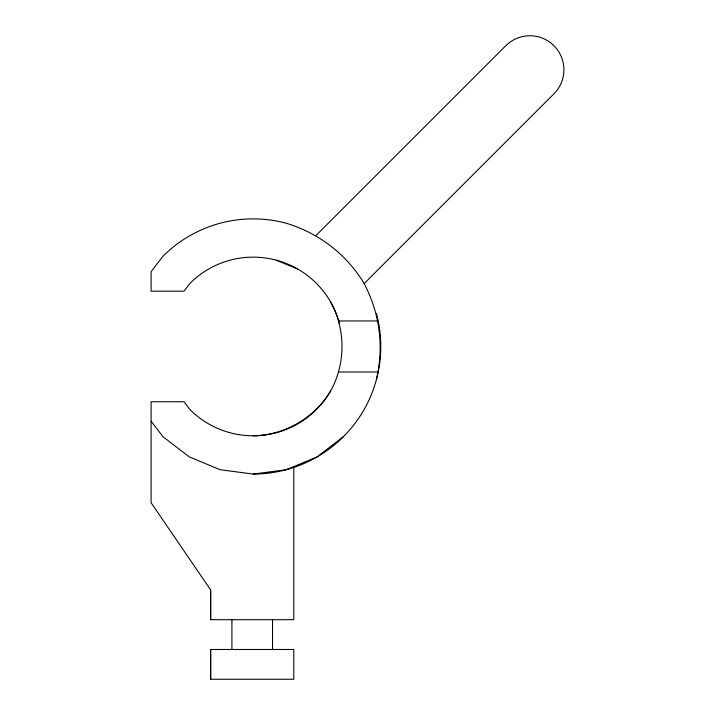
<?xml version="1.0" encoding="UTF-8"?>
<svg xmlns="http://www.w3.org/2000/svg" width="715" height="715" viewBox="0 0 715 715"><rect width="100%" height="100%" fill="white"/><g stroke="black" fill="none" stroke-linecap="round" stroke-linejoin="round"><path stroke-width="1.07" d="M210.648 679.25L210.648 649.479L293.802 649.479L293.802 679.25L210.648 679.25L210.648 649.479M293.802 466.573L293.802 619.699L210.648 619.699L210.648 589.929L151.097 502.734L151.097 401.767L183.987 401.767L190.02 409.632A89.321 89.321 0 0 0 330.536 391.132C345.801 363.631 345.801 329.311 330.536 301.81M272.531 649.479L272.531 619.699M376.43 379.495C384.152 346.069 379.79 312.956 363.685 282.675C345.506 253.575 319.015 233.242 286.206 223.223A127.601 127.601 0 0 0 162.957 256.247L151.097 271.691L151.097 291.175L183.987 291.175L190.02 283.31A89.321 89.321 0 0 1 339.455 323.35M330.536 391.132C314.35 418.105 284.633 435.265 253.181 435.793M315.976 235.548L505.809 45.715A34.025 34.025 0 0 1 553.937 45.715A34.025 34.025 0 0 1 553.937 93.835L364.096 283.676M343.406 436.695L316.977 456.974L286.206 469.719L253.181 474.072L220.157 469.719L189.377 456.974L162.957 436.695L151.097 421.251M338.463 320.955L377.422 320.955M338.463 371.988L377.422 371.988M276.294 260.197L297.842 269.117M231.91 619.699L231.91 649.479M210.648 589.929L210.648 619.699M376.43 313.447A127.601 127.601 0 0 1 253.181 474.072"/></g></svg>
